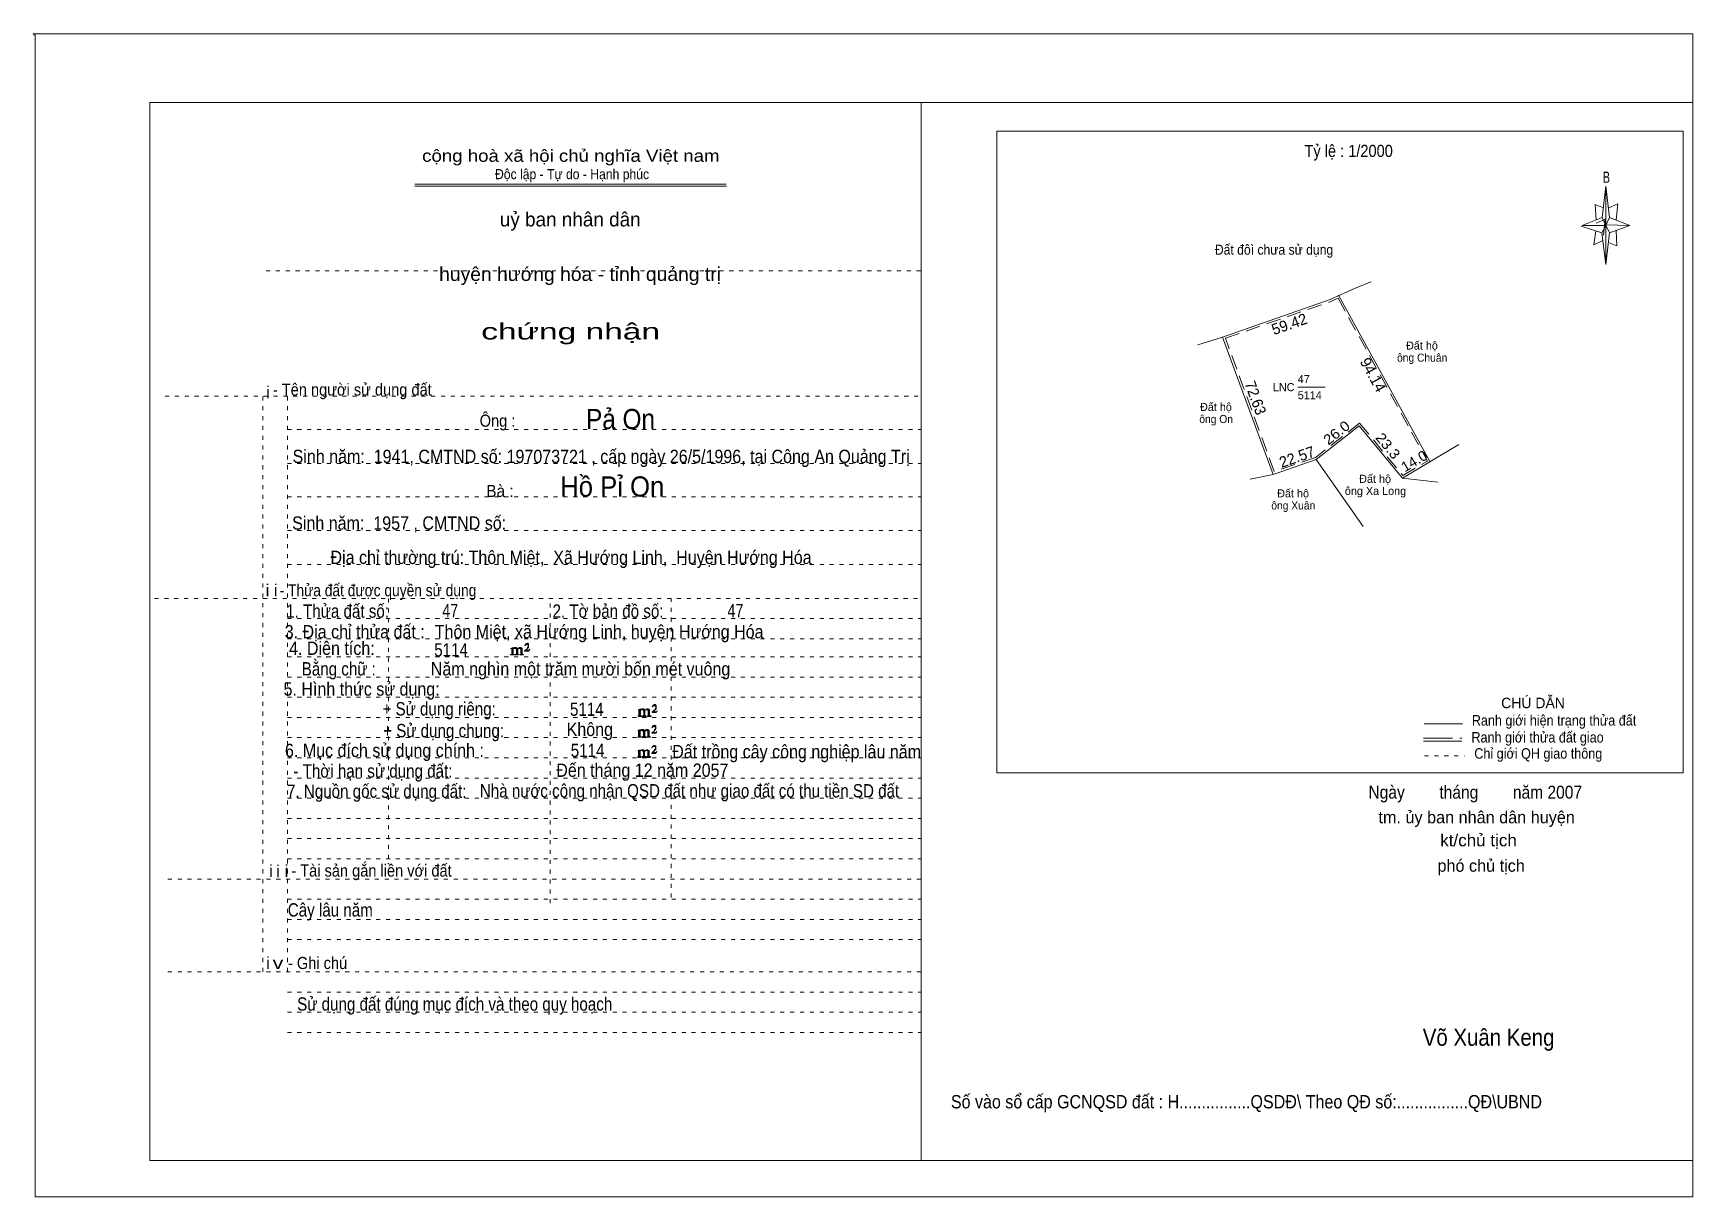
# Model space of a CAD drawing. Header units: centimetres. Extents: x -1.6 to 39.5, y -3.3 to 25.5.
import ezdxf
from ezdxf.enums import TextEntityAlignment as Align

# ---------------------------------------------------------------- set-up
doc = ezdxf.new("R2010")
doc.units = ezdxf.units.CM
doc.header["$LTSCALE"] = 0.12
for name, pattern in [('DOTTED', [1.5, 0.3, -1.2]), ('LONG_DASHED', [7.5, 6, -1.5]), ('MEDIUM_DASHED', [4.5, 3, -1.5])]:
    doc.linetypes.add(name, pattern=pattern)
for name, color, linetype, lineweight in [('1', 7, 'DOTTED', 13), ('10', 7, 'Continuous', 13), ('13', 7, 'Continuous', 13), ('4', 7, 'Continuous', 13), ('5', 7, 'Continuous', 13), ('50', 7, 'Continuous', 13)]:
    doc.layers.add(name, color=color, linetype=linetype, lineweight=lineweight)
doc.layers.add('30', color=7, linetype='Continuous')

msp = doc.modelspace()

# ---------------------------------------------------------------- hatches: boundary and pattern name
at = {"layer": '50'}
for points in [[(10.27, 10.13), (10.27, 10.12), (10.27, 10.11), (10.25, 10.11), (10.24, 10.11), (10.24, 10.1), (10.33, 10.1), (10.33, 10.11), (10.32, 10.11), (10.31, 10.11), (10.31, 10.12), (10.31, 10.13), (10.31, 10.24), (10.31, 10.25), (10.32, 10.26), (10.34, 10.26), (10.35, 10.26), (10.36, 10.26), (10.37, 10.25), (10.39, 10.22), (10.39, 10.13), (10.37, 10.12), (10.37, 10.11), (10.36, 10.11), (10.35, 10.11), (10.35, 10.1), (10.44, 10.1), (10.44, 10.11), (10.43, 10.11), (10.42, 10.11), (10.42, 10.12), (10.42, 10.13), (10.42, 10.24), (10.44, 10.26), (10.45, 10.26), (10.46, 10.26), (10.49, 10.26), (10.49, 10.25), (10.5, 10.24), (10.5, 10.22), (10.5, 10.13), (10.5, 10.12), (10.49, 10.11), (10.49, 10.11), (10.47, 10.11), (10.47, 10.1), (10.56, 10.1), (10.56, 10.11), (10.55, 10.11), (10.54, 10.11), (10.53, 10.12), (10.53, 10.13), (10.53, 10.2), (10.53, 10.25), (10.53, 10.26), (10.52, 10.27), (10.5, 10.28), (10.47, 10.28), (10.46, 10.28), (10.44, 10.27), (10.41, 10.25), (10.41, 10.26), (10.4, 10.28), (10.39, 10.28), (10.37, 10.28), (10.35, 10.28), (10.34, 10.28), (10.32, 10.26), (10.31, 10.26), (10.31, 10.25), (10.31, 10.25), (10.31, 10.26), (10.31, 10.28), (10.24, 10.26), (10.24, 10.26), (10.25, 10.26), (10.27, 10.25), (10.27, 10.24), (10.27, 10.23)], [(10.69, 10.19), (10.72, 10.24), (10.72, 10.24), (10.71, 10.22), (10.69, 10.22), (10.68, 10.22), (10.63, 10.22), (10.66, 10.26), (10.67, 10.27), (10.69, 10.28), (10.69, 10.3), (10.69, 10.32), (10.69, 10.34), (10.69, 10.35), (10.69, 10.37), (10.68, 10.38), (10.67, 10.38), (10.66, 10.39), (10.65, 10.39), (10.63, 10.38), (10.63, 10.38), (10.62, 10.37), (10.61, 10.35), (10.59, 10.33), (10.61, 10.33), (10.61, 10.35), (10.62, 10.35), (10.63, 10.36), (10.65, 10.36), (10.66, 10.36), (10.67, 10.35), (10.68, 10.35), (10.68, 10.32), (10.68, 10.3), (10.66, 10.28), (10.66, 10.26), (10.65, 10.25), (10.59, 10.2), (10.59, 10.19)], [(13.42, 8.61), (13.42, 8.6), (13.42, 8.59), (13.41, 8.59), (13.4, 8.59), (13.4, 8.57), (13.48, 8.57), (13.48, 8.59), (13.47, 8.59), (13.46, 8.59), (13.46, 8.6), (13.46, 8.61), (13.46, 8.72), (13.46, 8.73), (13.47, 8.74), (13.5, 8.74), (13.51, 8.74), (13.52, 8.74), (13.53, 8.73), (13.54, 8.69), (13.54, 8.61), (13.53, 8.6), (13.53, 8.59), (13.52, 8.59), (13.51, 8.59), (13.51, 8.57), (13.6, 8.57), (13.6, 8.59), (13.58, 8.59), (13.57, 8.59), (13.57, 8.6), (13.57, 8.61), (13.57, 8.72), (13.6, 8.74), (13.61, 8.74), (13.62, 8.74), (13.64, 8.74), (13.64, 8.73), (13.65, 8.72), (13.65, 8.69), (13.65, 8.61), (13.65, 8.6), (13.64, 8.59), (13.64, 8.59), (13.63, 8.59), (13.63, 8.57), (13.72, 8.57), (13.72, 8.59), (13.7, 8.59), (13.69, 8.59), (13.68, 8.6), (13.68, 8.61), (13.68, 8.68), (13.68, 8.73), (13.68, 8.74), (13.67, 8.75), (13.65, 8.76), (13.63, 8.76), (13.62, 8.76), (13.6, 8.75), (13.56, 8.73), (13.56, 8.74), (13.55, 8.76), (13.54, 8.76), (13.53, 8.76), (13.51, 8.76), (13.5, 8.76), (13.47, 8.74), (13.46, 8.74), (13.46, 8.73), (13.46, 8.73), (13.46, 8.74), (13.46, 8.76), (13.4, 8.74), (13.4, 8.74), (13.41, 8.74), (13.42, 8.73), (13.42, 8.72), (13.42, 8.71)], [(13.85, 8.67), (13.87, 8.72), (13.87, 8.72), (13.86, 8.69), (13.85, 8.69), (13.84, 8.69), (13.78, 8.69), (13.82, 8.74), (13.83, 8.75), (13.85, 8.76), (13.85, 8.78), (13.85, 8.79), (13.85, 8.82), (13.85, 8.83), (13.85, 8.85), (13.84, 8.86), (13.83, 8.86), (13.82, 8.87), (13.8, 8.87), (13.78, 8.86), (13.78, 8.86), (13.77, 8.85), (13.76, 8.83), (13.75, 8.81), (13.76, 8.81), (13.76, 8.83), (13.77, 8.83), (13.78, 8.84), (13.8, 8.84), (13.82, 8.84), (13.83, 8.83), (13.84, 8.83), (13.84, 8.79), (13.84, 8.78), (13.82, 8.76), (13.82, 8.74), (13.8, 8.73), (13.75, 8.68), (13.75, 8.67)], [(13.41, 8.09), (13.41, 8.08), (13.41, 8.07), (13.4, 8.07), (13.39, 8.07), (13.39, 8.06), (13.48, 8.06), (13.48, 8.07), (13.47, 8.07), (13.45, 8.07), (13.45, 8.08), (13.45, 8.09), (13.45, 8.2), (13.45, 8.21), (13.47, 8.23), (13.49, 8.23), (13.5, 8.23), (13.51, 8.23), (13.52, 8.21), (13.53, 8.18), (13.53, 8.09), (13.52, 8.08), (13.52, 8.07), (13.51, 8.07), (13.5, 8.07), (13.5, 8.06), (13.59, 8.06), (13.59, 8.07), (13.58, 8.07), (13.57, 8.07), (13.57, 8.08), (13.57, 8.09), (13.57, 8.2), (13.59, 8.23), (13.6, 8.23), (13.61, 8.23), (13.63, 8.23), (13.63, 8.21), (13.64, 8.2), (13.64, 8.18), (13.64, 8.09), (13.64, 8.08), (13.63, 8.07), (13.63, 8.07), (13.62, 8.07), (13.62, 8.06), (13.71, 8.06), (13.71, 8.07), (13.7, 8.07), (13.69, 8.07), (13.67, 8.08), (13.67, 8.09), (13.67, 8.17), (13.67, 8.21), (13.67, 8.23), (13.66, 8.24), (13.64, 8.25), (13.62, 8.25), (13.61, 8.25), (13.59, 8.24), (13.55, 8.21), (13.55, 8.23), (13.54, 8.25), (13.53, 8.25), (13.52, 8.25), (13.5, 8.25), (13.49, 8.25), (13.47, 8.23), (13.45, 8.23), (13.45, 8.21), (13.45, 8.21), (13.45, 8.23), (13.45, 8.25), (13.39, 8.23), (13.39, 8.23), (13.4, 8.23), (13.41, 8.21), (13.41, 8.2), (13.41, 8.19)], [(13.84, 8.16), (13.86, 8.2), (13.86, 8.2), (13.85, 8.18), (13.84, 8.18), (13.83, 8.18), (13.77, 8.18), (13.81, 8.23), (13.82, 8.24), (13.84, 8.25), (13.84, 8.27), (13.84, 8.28), (13.84, 8.3), (13.84, 8.31), (13.84, 8.34), (13.83, 8.35), (13.82, 8.35), (13.81, 8.36), (13.8, 8.36), (13.77, 8.35), (13.77, 8.35), (13.76, 8.34), (13.75, 8.31), (13.74, 8.29), (13.75, 8.29), (13.75, 8.31), (13.76, 8.31), (13.77, 8.33), (13.8, 8.33), (13.81, 8.33), (13.82, 8.31), (13.83, 8.31), (13.83, 8.28), (13.83, 8.27), (13.81, 8.25), (13.81, 8.23), (13.8, 8.21), (13.74, 8.17), (13.74, 8.16)], [(13.84, 7.66), (13.86, 7.71), (13.86, 7.71), (13.85, 7.68), (13.84, 7.68), (13.83, 7.68), (13.77, 7.68), (13.81, 7.73), (13.82, 7.74), (13.84, 7.75), (13.84, 7.77), (13.84, 7.78), (13.84, 7.81), (13.84, 7.82), (13.84, 7.84), (13.83, 7.85), (13.82, 7.85), (13.81, 7.86), (13.79, 7.86), (13.77, 7.85), (13.77, 7.85), (13.76, 7.84), (13.75, 7.82), (13.74, 7.8), (13.75, 7.8), (13.75, 7.82), (13.76, 7.82), (13.77, 7.83), (13.79, 7.83), (13.81, 7.83), (13.82, 7.82), (13.83, 7.82), (13.83, 7.78), (13.83, 7.77), (13.81, 7.75), (13.81, 7.73), (13.79, 7.72), (13.74, 7.67), (13.74, 7.66)], [(13.41, 7.6), (13.41, 7.59), (13.41, 7.58), (13.4, 7.58), (13.39, 7.58), (13.39, 7.56), (13.47, 7.56), (13.47, 7.58), (13.46, 7.58), (13.45, 7.58), (13.45, 7.59), (13.45, 7.6), (13.45, 7.71), (13.45, 7.72), (13.46, 7.73), (13.49, 7.73), (13.5, 7.73), (13.51, 7.73), (13.52, 7.72), (13.53, 7.68), (13.53, 7.6), (13.52, 7.59), (13.52, 7.58), (13.51, 7.58), (13.5, 7.58), (13.5, 7.56), (13.59, 7.56), (13.59, 7.58), (13.57, 7.58), (13.56, 7.58), (13.56, 7.59), (13.56, 7.6), (13.56, 7.71), (13.59, 7.73), (13.6, 7.73), (13.61, 7.73), (13.63, 7.73), (13.63, 7.72), (13.64, 7.71), (13.64, 7.68), (13.64, 7.6), (13.64, 7.59), (13.63, 7.58), (13.63, 7.58), (13.62, 7.58), (13.62, 7.56), (13.71, 7.56), (13.71, 7.58), (13.69, 7.58), (13.68, 7.58), (13.67, 7.59), (13.67, 7.6), (13.67, 7.67), (13.67, 7.72), (13.67, 7.73), (13.66, 7.74), (13.64, 7.75), (13.62, 7.75), (13.61, 7.75), (13.59, 7.74), (13.55, 7.72), (13.55, 7.73), (13.54, 7.75), (13.53, 7.75), (13.52, 7.75), (13.5, 7.75), (13.49, 7.75), (13.46, 7.73), (13.45, 7.73), (13.45, 7.72), (13.45, 7.72), (13.45, 7.73), (13.45, 7.75), (13.39, 7.73), (13.39, 7.73), (13.4, 7.73), (13.41, 7.72), (13.41, 7.71), (13.41, 7.7)]]:
    msp.add_hatch(color=256, dxfattribs=at).paths.add_polyline_path(points)

# ---------------------------------------------------------------- linework, layer by layer
at = {"layer": '1', "linetype": 'Continuous'}
for p, q in [((1.31, -2.42), (1.31, 23.78)), ((1.31, 23.78), (39.51, 23.78)), ((20.41, -2.42), (20.41, 23.78)), ((39.51, -2.42), (39.51, 23.78)), ((7.87, 21.76), (15.58, 21.76)), ((7.87, 21.71), (15.59, 21.71)), ((37.26, 20.55), (36.75, 20.72)), ((1.31, -2.42), (39.51, -2.42))]:
    msp.add_line(p, q, dxfattribs=at)
at = {"layer": '1'}
for p, q in [((4.19, 19.61), (20.41, 19.61)), ((1.69, 16.51), (20.41, 16.51)), ((4.11, 2.25), (4.11, 16.51)), ((4.72, 2.25), (4.72, 16.51)), ((4.72, 15.68), (20.41, 15.68)), ((4.72, 14.84), (20.41, 14.84)), ((4.72, 14.01), (20.41, 14.01)), ((4.72, 13.18), (20.41, 13.18)), ((4.72, 12.34), (20.41, 12.34)), ((1.43, 11.5), (20.41, 11.5)), ((7.22, 5.05), (7.22, 11.5)), ((11.22, 3.95), (11.22, 11.5)), ((14.22, 4.09), (14.22, 11.5)), ((4.72, 11), (20.41, 11)), ((4.72, 10.5), (20.41, 10.5)), ((4.72, 10.05), (20.41, 10.05)), ((4.72, 9.55), (20.41, 9.55)), ((4.72, 9.05), (20.41, 9.05)), ((4.72, 8.55), (20.41, 8.55)), ((4.72, 8.05), (20.41, 8.05)), ((4.72, 7.55), (20.41, 7.55)), ((4.72, 7.05), (20.41, 7.05)), ((4.72, 6.55), (20.41, 6.55)), ((4.72, 6.05), (20.41, 6.05)), ((4.72, 5.55), (20.41, 5.55)), ((4.72, 5.05), (20.41, 5.05)), ((1.76, 4.55), (20.41, 4.55)), ((4.72, 4.05), (20.41, 4.05)), ((4.72, 3.55), (20.41, 3.55)), ((4.72, 3.05), (20.41, 3.05)), ((1.76, 2.25), (20.41, 2.25)), ((4.72, 1.75), (20.41, 1.75)), ((4.72, 1.25), (20.41, 1.25)), ((4.72, 0.75), (20.41, 0.75))]:
    msp.add_line(p, q, dxfattribs=at)
at = {"layer": '1', "linetype": 'Continuous'}
msp.add_lwpolyline([(-1.53, -3.32), (39.51, -3.32), (39.51, 25.48), (-1.53, 25.48)], close=True, dxfattribs=at)
msp.add_lwpolyline([(37.27, 20.35), (37.06, 20.25), (37.11, 20.6)], dxfattribs=at)
at = {"layer": '10'}
for p, q in [((31.55, 19.34), (31.15, 19.18)), ((27.87, 17.97), (30.53, 18.9)), ((30.53, 18.9), (31.15, 19.18)), ((30.55, 18.85), (30.73, 18.93)), ((30.74, 19.01), (33, 14.89)), ((27.26, 17.78), (27.87, 17.97)), ((29.12, 14.57), (27.87, 17.97)), ((31.25, 15.77), (30.19, 14.94)), ((32.32, 14.48), (33.72, 15.31)), ((28.55, 14.45), (29.12, 14.57))]:
    msp.add_line(p, q, dxfattribs=at)
at = {"layer": '10', "linetype": 'MEDIUM_DASHED'}
for p, q in [((30.73, 18.93), (32.94, 14.9)), ((27.94, 17.94), (30.55, 18.85)), ((29.15, 14.64), (27.94, 17.94)), ((31.26, 15.84), (30.16, 14.98)), ((30.17, 14.99), (29.15, 14.64))]:
    msp.add_line(p, q, dxfattribs=at)
at = {"layer": '10'}
for points in [[(31.25, 15.77), (32.32, 14.48), (33.2, 14.38)], [(31.35, 13.28), (30.19, 14.94), (29.12, 14.57)]]:
    msp.add_lwpolyline(points, dxfattribs=at)
at = {"layer": '10', "linetype": 'MEDIUM_DASHED'}
msp.add_lwpolyline([(31.26, 15.84), (32.33, 14.54), (32.94, 14.9)], dxfattribs=at)
at = {"layer": '13'}
msp.add_line((29.73, 16.73), (30.41, 16.73), dxfattribs=at)
at = {"layer": '4'}
for p, q in [((32.86, 8.39), (33.81, 8.39)), ((32.84, 7.96), (33.79, 7.96))]:
    msp.add_line(p, q, dxfattribs=at)
at = {"layer": '4', "linetype": 'LONG_DASHED'}
msp.add_line((32.84, 8.04), (33.79, 8.04), dxfattribs=at)
at = {"layer": '4', "linetype": 'DOTTED'}
msp.add_line((32.87, 7.6), (33.86, 7.6), dxfattribs=at)
at = {"layer": '4'}
msp.add_lwpolyline([(22.28, 23.07), (39.27, 23.07), (39.27, 7.18), (22.28, 7.18)], close=True, dxfattribs=at)
msp.add_circle((-1.55, 25.47), 0.025, dxfattribs=at)
at = {"layer": '5'}
for p, q in [((37.27, 20.93), (37.36, 21.71)), ((37.45, 20.55), (37.36, 19.77)), ((37.45, 20.93), (37.95, 20.73)), ((37.61, 20.61), (37.63, 20.23)), ((37.63, 20.23), (37.42, 20.31))]:
    msp.add_line(p, q, dxfattribs=at)
for points in [[(37.36, 21.71), (37.45, 20.93), (37.36, 20.73)], [(37.36, 20.73), (36.77, 20.73), (37.27, 20.93), (37.45, 20.55), (37.95, 20.73), (37.36, 20.75)], [(37.36, 20.73), (37.36, 19.77), (37.26, 20.55)]]:
    msp.add_lwpolyline(points, close=True, dxfattribs=at)
for points in [[(37.3, 21.17), (37.09, 21.25), (37.12, 20.87)], [(37.43, 21.17), (37.65, 21.27), (37.61, 20.87)], [(37.36, 20.73), (37.27, 20.93), (36.77, 20.73)], [(37.12, 20.79), (37.34, 20.89), (37.3, 20.49)], [(37.36, 20.73), (37.45, 20.55), (37.95, 20.73)]]:
    msp.add_lwpolyline(points, dxfattribs=at)
at = {"layer": '50'}
for points in [[(10.27, 10.13), (10.27, 10.12), (10.27, 10.11), (10.25, 10.11), (10.24, 10.11), (10.24, 10.1), (10.33, 10.1), (10.33, 10.11), (10.32, 10.11), (10.31, 10.11), (10.31, 10.12), (10.31, 10.13), (10.31, 10.24), (10.31, 10.25), (10.32, 10.26), (10.34, 10.26), (10.35, 10.26), (10.36, 10.26), (10.37, 10.25), (10.39, 10.22), (10.39, 10.13), (10.37, 10.12), (10.37, 10.11), (10.36, 10.11), (10.35, 10.11), (10.35, 10.1), (10.44, 10.1), (10.44, 10.11), (10.43, 10.11), (10.42, 10.11), (10.42, 10.12), (10.42, 10.13), (10.42, 10.24), (10.44, 10.26), (10.45, 10.26), (10.46, 10.26), (10.49, 10.26), (10.49, 10.25), (10.5, 10.24), (10.5, 10.22), (10.5, 10.13), (10.5, 10.12), (10.49, 10.11), (10.49, 10.11), (10.47, 10.11), (10.47, 10.1), (10.56, 10.1), (10.56, 10.11), (10.55, 10.11), (10.54, 10.11), (10.53, 10.12), (10.53, 10.13), (10.53, 10.2), (10.53, 10.25), (10.53, 10.26), (10.52, 10.27), (10.5, 10.28), (10.47, 10.28), (10.46, 10.28), (10.44, 10.27), (10.41, 10.25), (10.41, 10.26), (10.4, 10.28), (10.39, 10.28), (10.37, 10.28), (10.35, 10.28), (10.34, 10.28), (10.32, 10.26), (10.31, 10.26), (10.31, 10.25), (10.31, 10.25), (10.31, 10.26), (10.31, 10.28), (10.24, 10.26), (10.24, 10.26), (10.25, 10.26), (10.27, 10.25), (10.27, 10.24), (10.27, 10.23)], [(10.69, 10.19), (10.72, 10.24), (10.72, 10.24), (10.71, 10.22), (10.69, 10.22), (10.68, 10.22), (10.63, 10.22), (10.66, 10.26), (10.67, 10.27), (10.69, 10.28), (10.69, 10.3), (10.69, 10.32), (10.69, 10.34), (10.69, 10.35), (10.69, 10.37), (10.68, 10.38), (10.67, 10.38), (10.66, 10.39), (10.65, 10.39), (10.63, 10.38), (10.63, 10.38), (10.62, 10.37), (10.61, 10.35), (10.59, 10.33), (10.61, 10.33), (10.61, 10.35), (10.62, 10.35), (10.63, 10.36), (10.65, 10.36), (10.66, 10.36), (10.67, 10.35), (10.68, 10.35), (10.68, 10.32), (10.68, 10.3), (10.66, 10.28), (10.66, 10.26), (10.65, 10.25), (10.59, 10.2), (10.59, 10.19)], [(13.42, 8.61), (13.42, 8.6), (13.42, 8.59), (13.41, 8.59), (13.4, 8.59), (13.4, 8.57), (13.48, 8.57), (13.48, 8.59), (13.47, 8.59), (13.46, 8.59), (13.46, 8.6), (13.46, 8.61), (13.46, 8.72), (13.46, 8.73), (13.47, 8.74), (13.5, 8.74), (13.51, 8.74), (13.52, 8.74), (13.53, 8.73), (13.54, 8.69), (13.54, 8.61), (13.53, 8.6), (13.53, 8.59), (13.52, 8.59), (13.51, 8.59), (13.51, 8.57), (13.6, 8.57), (13.6, 8.59), (13.58, 8.59), (13.57, 8.59), (13.57, 8.6), (13.57, 8.61), (13.57, 8.72), (13.6, 8.74), (13.61, 8.74), (13.62, 8.74), (13.64, 8.74), (13.64, 8.73), (13.65, 8.72), (13.65, 8.69), (13.65, 8.61), (13.65, 8.6), (13.64, 8.59), (13.64, 8.59), (13.63, 8.59), (13.63, 8.57), (13.72, 8.57), (13.72, 8.59), (13.7, 8.59), (13.69, 8.59), (13.68, 8.6), (13.68, 8.61), (13.68, 8.68), (13.68, 8.73), (13.68, 8.74), (13.67, 8.75), (13.65, 8.76), (13.63, 8.76), (13.62, 8.76), (13.6, 8.75), (13.56, 8.73), (13.56, 8.74), (13.55, 8.76), (13.54, 8.76), (13.53, 8.76), (13.51, 8.76), (13.5, 8.76), (13.47, 8.74), (13.46, 8.74), (13.46, 8.73), (13.46, 8.73), (13.46, 8.74), (13.46, 8.76), (13.4, 8.74), (13.4, 8.74), (13.41, 8.74), (13.42, 8.73), (13.42, 8.72), (13.42, 8.71)], [(13.85, 8.67), (13.87, 8.72), (13.87, 8.72), (13.86, 8.69), (13.85, 8.69), (13.84, 8.69), (13.78, 8.69), (13.82, 8.74), (13.83, 8.75), (13.85, 8.76), (13.85, 8.78), (13.85, 8.79), (13.85, 8.82), (13.85, 8.83), (13.85, 8.85), (13.84, 8.86), (13.83, 8.86), (13.82, 8.87), (13.8, 8.87), (13.78, 8.86), (13.78, 8.86), (13.77, 8.85), (13.76, 8.83), (13.75, 8.81), (13.76, 8.81), (13.76, 8.83), (13.77, 8.83), (13.78, 8.84), (13.8, 8.84), (13.82, 8.84), (13.83, 8.83), (13.84, 8.83), (13.84, 8.79), (13.84, 8.78), (13.82, 8.76), (13.82, 8.74), (13.8, 8.73), (13.75, 8.68), (13.75, 8.67)], [(13.41, 8.09), (13.41, 8.08), (13.41, 8.07), (13.4, 8.07), (13.39, 8.07), (13.39, 8.06), (13.48, 8.06), (13.48, 8.07), (13.47, 8.07), (13.45, 8.07), (13.45, 8.08), (13.45, 8.09), (13.45, 8.2), (13.45, 8.21), (13.47, 8.23), (13.49, 8.23), (13.5, 8.23), (13.51, 8.23), (13.52, 8.21), (13.53, 8.18), (13.53, 8.09), (13.52, 8.08), (13.52, 8.07), (13.51, 8.07), (13.5, 8.07), (13.5, 8.06), (13.59, 8.06), (13.59, 8.07), (13.58, 8.07), (13.57, 8.07), (13.57, 8.08), (13.57, 8.09), (13.57, 8.2), (13.59, 8.23), (13.6, 8.23), (13.61, 8.23), (13.63, 8.23), (13.63, 8.21), (13.64, 8.2), (13.64, 8.18), (13.64, 8.09), (13.64, 8.08), (13.63, 8.07), (13.63, 8.07), (13.62, 8.07), (13.62, 8.06), (13.71, 8.06), (13.71, 8.07), (13.7, 8.07), (13.69, 8.07), (13.67, 8.08), (13.67, 8.09), (13.67, 8.17), (13.67, 8.21), (13.67, 8.23), (13.66, 8.24), (13.64, 8.25), (13.62, 8.25), (13.61, 8.25), (13.59, 8.24), (13.55, 8.21), (13.55, 8.23), (13.54, 8.25), (13.53, 8.25), (13.52, 8.25), (13.5, 8.25), (13.49, 8.25), (13.47, 8.23), (13.45, 8.23), (13.45, 8.21), (13.45, 8.21), (13.45, 8.23), (13.45, 8.25), (13.39, 8.23), (13.39, 8.23), (13.4, 8.23), (13.41, 8.21), (13.41, 8.2), (13.41, 8.19)], [(13.84, 8.16), (13.86, 8.2), (13.86, 8.2), (13.85, 8.18), (13.84, 8.18), (13.83, 8.18), (13.77, 8.18), (13.81, 8.23), (13.82, 8.24), (13.84, 8.25), (13.84, 8.27), (13.84, 8.28), (13.84, 8.3), (13.84, 8.31), (13.84, 8.34), (13.83, 8.35), (13.82, 8.35), (13.81, 8.36), (13.8, 8.36), (13.77, 8.35), (13.77, 8.35), (13.76, 8.34), (13.75, 8.31), (13.74, 8.29), (13.75, 8.29), (13.75, 8.31), (13.76, 8.31), (13.77, 8.33), (13.8, 8.33), (13.81, 8.33), (13.82, 8.31), (13.83, 8.31), (13.83, 8.28), (13.83, 8.27), (13.81, 8.25), (13.81, 8.23), (13.8, 8.21), (13.74, 8.17), (13.74, 8.16)], [(13.84, 7.66), (13.86, 7.71), (13.86, 7.71), (13.85, 7.68), (13.84, 7.68), (13.83, 7.68), (13.77, 7.68), (13.81, 7.73), (13.82, 7.74), (13.84, 7.75), (13.84, 7.77), (13.84, 7.78), (13.84, 7.81), (13.84, 7.82), (13.84, 7.84), (13.83, 7.85), (13.82, 7.85), (13.81, 7.86), (13.79, 7.86), (13.77, 7.85), (13.77, 7.85), (13.76, 7.84), (13.75, 7.82), (13.74, 7.8), (13.75, 7.8), (13.75, 7.82), (13.76, 7.82), (13.77, 7.83), (13.79, 7.83), (13.81, 7.83), (13.82, 7.82), (13.83, 7.82), (13.83, 7.78), (13.83, 7.77), (13.81, 7.75), (13.81, 7.73), (13.79, 7.72), (13.74, 7.67), (13.74, 7.66)], [(13.41, 7.6), (13.41, 7.59), (13.41, 7.58), (13.4, 7.58), (13.39, 7.58), (13.39, 7.56), (13.47, 7.56), (13.47, 7.58), (13.46, 7.58), (13.45, 7.58), (13.45, 7.59), (13.45, 7.6), (13.45, 7.71), (13.45, 7.72), (13.46, 7.73), (13.49, 7.73), (13.5, 7.73), (13.51, 7.73), (13.52, 7.72), (13.53, 7.68), (13.53, 7.6), (13.52, 7.59), (13.52, 7.58), (13.51, 7.58), (13.5, 7.58), (13.5, 7.56), (13.59, 7.56), (13.59, 7.58), (13.57, 7.58), (13.56, 7.58), (13.56, 7.59), (13.56, 7.6), (13.56, 7.71), (13.59, 7.73), (13.6, 7.73), (13.61, 7.73), (13.63, 7.73), (13.63, 7.72), (13.64, 7.71), (13.64, 7.68), (13.64, 7.6), (13.64, 7.59), (13.63, 7.58), (13.63, 7.58), (13.62, 7.58), (13.62, 7.56), (13.71, 7.56), (13.71, 7.58), (13.69, 7.58), (13.68, 7.58), (13.67, 7.59), (13.67, 7.6), (13.67, 7.67), (13.67, 7.72), (13.67, 7.73), (13.66, 7.74), (13.64, 7.75), (13.62, 7.75), (13.61, 7.75), (13.59, 7.74), (13.55, 7.72), (13.55, 7.73), (13.54, 7.75), (13.53, 7.75), (13.52, 7.75), (13.5, 7.75), (13.49, 7.75), (13.46, 7.73), (13.45, 7.73), (13.45, 7.72), (13.45, 7.72), (13.45, 7.73), (13.45, 7.75), (13.39, 7.73), (13.39, 7.73), (13.4, 7.73), (13.41, 7.72), (13.41, 7.71), (13.41, 7.7)]]:
    msp.add_lwpolyline(points, close=True, dxfattribs=at)

# ---------------------------------------------------------------- texts
at = {"layer": '1'}
for s, height, width, p in [('cộng hoà xã hội chủ nghĩa Việt nam', 0.3, 1.15, (11.735, 22.31)), ('Độc lập - Tự do - Hạnh phúc', 0.25, 0.9, (11.765, 21.88)), ('chứng nhận', 0.4, 1.55, (11.73, 17.91)), ('- Tên người sử dụng đất', 0.3, 0.9, (6.325, 16.52)), ('- Thửa đất được quyền sử dụng', 0.3, 0.85, (6.96, 11.55)), ('- Tài sản gắn liền với đất ', 0.3, 0.9, (6.85, 4.61)), ('v', 0.3, 1.3, (4.485, 2.32)), ('- Ghi chú', 0.3, 0.9, (5.465, 2.32))]:
    msp.add_text(s, height=height, dxfattribs=dict(at, width=width)).set_placement(p, align=Align.CENTER)
for s, height, p in [('uỷ ban nhân dân', 0.35, (11.72, 20.71)), ('i', 0.3, (4.235, 16.45)), ('i', 0.3, (4.225, 11.55)), ('i', 0.3, (4.425, 11.55)), ('i', 0.3, (4.315, 4.6)), ('i', 0.3, (4.485, 4.59)), ('i', 0.3, (4.695, 4.6)), ('i', 0.3, (4.235, 2.32))]:
    msp.add_text(s, height=height, dxfattribs=at).set_placement(p, align=Align.CENTER)
at = {"layer": '10'}
for s, height, width, p in [('Tỷ lệ : 1/2000', 0.3, 0.9, (30.99, 22.43)), ('Đất đôì chưa sử dụng ', 0.25, 0.9, (29.185, 20.01)), ('ông Chuân', 0.2, 0.95, (32.81, 17.36)), ('Pả On', 0.5, 0.9, (12.965, 15.69)), ('ông On', 0.2, 0.95, (27.71, 15.84)), ('Hồ Pỉ On', 0.5, 0.95, (12.76, 14.02)), ('ông Xuân', 0.2, 0.95, (29.62, 13.7)), ('Võ Xuân Keng', 0.42, 0.9, (34.455, 0.42))]:
    msp.add_text(s, height=height, dxfattribs=dict(at, width=width)).set_placement(p, align=Align.CENTER)
for s, p in [('Đất hộ', (32.805, 17.66)), ('Đất hộ', (27.705, 16.14)), ('Đất hộ', (31.645, 14.36)), ('Đất hộ', (29.615, 14)), ('ông Xa Long', (31.655, 14.06))]:
    msp.add_text(s, height=0.2, dxfattribs=at).set_placement(p, align=Align.CENTER)
for s, p in [('47', (29.73, 16.83)), ('5114', (29.73, 16.43))]:
    msp.add_text(s, height=0.2, dxfattribs=at).set_placement(p)
msp.add_text('LNC', height=0.2, dxfattribs=at).set_placement((29.65, 16.63), align=Align.RIGHT)
for s, rotation, width, p in [('26.0', 38.062, 1.1, (30.768, 15.503)), ('23.3', 309.674, 1.1, (31.867, 15.195)), ('14.0', 30.662, 1.05, (32.676, 14.792))]:
    msp.add_text(s, height=0.25, rotation=rotation, dxfattribs=dict(at, width=width)).set_placement(p, align=Align.CENTER)
at = {"layer": '30'}
for s, height, rotation, p in [('59.42', 0.2698, 19.228, (29.566, 18.165)), ('94.14', 0.2699, 298.751, (31.475, 16.97)), ('22.57', 0.27, 19.222, (29.756, 14.875))]:
    msp.add_text(s, height=height, rotation=rotation, dxfattribs=at).set_placement(p, align=Align.CENTER)
at = {"layer": '30', "width": 0.95}
msp.add_text('72.63', height=0.27, rotation=290.177, dxfattribs=at).set_placement((28.558, 16.417), align=Align.CENTER)
at = {"layer": '4'}
msp.add_text('CHÚ DẪN', height=0.2591, dxfattribs=at).set_placement((35.555, 8.78), align=Align.CENTER)
at = {"layer": '4', "width": 0.9}
for s, p in [('Ranh giới hiện trạng thửa đất', (36.075, 8.35)), ('Ranh giới thửa đất giao ', (35.71, 7.93)), ('Chỉ giới QH giao thông', (35.685, 7.53))]:
    msp.add_text(s, height=0.2591, dxfattribs=at).set_placement(p, align=Align.CENTER)
at = {"layer": '5', "width": 0.75}
msp.add_text('B', height=0.276, dxfattribs=at).set_placement((37.37, 21.79), align=Align.CENTER)
at = {"layer": '50'}
for s, height, width, p in [('  huyện hướng hóa - tỉnh quảng trị', 0.34, 1.05, (11.83, 19.36)), ('Ông :', 0.3, 0.9, (9.92, 15.75)), ('Sinh năm:  1941, CMTND số: 197073721 , cấp ngày 26/5/1996, tại Công An Quảng Trị', 0.33, 0.9, (12.485, 14.85)), ('Bà :', 0.3, 0.95, (9.98, 14.01)), ('Sinh năm:  1957 , CMTND số: ', 0.33, 0.9, (7.54, 13.2)), ('Địa chỉ thường trú: Thôn Miệt,  Xã Hướng Linh,  Huyện Hướng Hóa', 0.33, 0.9, (11.74, 12.35)), ('1. Thửa đất số:  ', 0.33, 0.85, (6.065, 11.02)), ('47', 0.33, 0.8, (8.75, 11.03)), ('2. Tờ bản đồ số:  ', 0.33, 0.85, (12.76, 11.02)), ('47', 0.33, 0.8, (15.81, 11.03)), ('3. Địa chỉ thửa đất : ', 0.33, 0.9, (6.44, 10.51)), ('Thôn Miệt, xã Hướng Linh, huyện Hướng Hóa', 0.33, 0.9, (12.435, 10.51)), ('4. Diện tích: ', 0.33, 0.9, (5.875, 10.1)), ('5114', 0.33, 0.85, (8.77, 10.06)), ('Bằng chữ :', 0.33, 0.85, (5.99, 9.59)), ('Năm nghìn một trăm mười bốn mét vuông', 0.33, 0.9, (11.975, 9.59)), ('5. Hình thức sử dụng:', 0.33, 0.9, (6.555, 9.09)), ('+ Sử dụng riêng:', 0.33, 0.85, (8.475, 8.6)), ('5114', 0.33, 0.85, (12.13, 8.59)), ('+ Sử dụng chung:', 0.33, 0.85, (8.585, 8.06)), ('Không', 0.33, 0.9, (12.205, 8.09)), ('6. Mục đích sử dụng chính :', 0.33, 0.9, (7.12, 7.57)), ('5114', 0.33, 0.85, (12.15, 7.57)), ('Đất trồng cây công nghiệp lâu năm', 0.33, 0.9, (17.325, 7.54)), ('- Thời hạn sử dụng đất:', 0.33, 0.85, (6.835, 7.06)), ('Đến tháng 12 năm 2057', 0.33, 0.9, (13.505, 7.08)), ('7. Nguồn gốc sử dụng đất:', 0.33, 0.85, (6.93, 6.56)), ('Nhà nước công nhận QSD đất như giao đất có thu tiền SD đất ', 0.33, 0.85, (14.725, 6.57)), ('Ngày        tháng        năm 2007', 0.32, 0.9, (34.125, 6.54)), ('kt/chủ tịch', 0.3, 1.05, (34.205, 5.36)), ('Cây lâu năm', 0.33, 0.85, (5.78, 3.62)), ('Sử dụng đất đúng mục đích và theo quy hoạch', 0.33, 0.85, (8.86, 1.29)), ('Số vào sổ cấp GCNQSD đất : H................QSDĐ\\ Theo QĐ số:................QĐ\\UBND', 0.33, 0.9, (28.46, -1.13))]:
    msp.add_text(s, height=height, dxfattribs=dict(at, width=width)).set_placement(p, align=Align.CENTER)
for s, p in [('tm. ủy ban nhân dân huyện ', (34.215, 5.93)), ('phó chủ tịch', (34.27, 4.73))]:
    msp.add_text(s, height=0.3, dxfattribs=at).set_placement(p, align=Align.CENTER)

doc.saveas('drawing.dxf')
